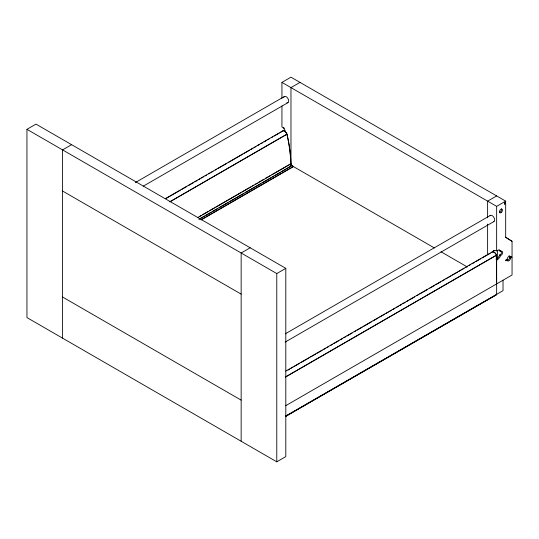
<?xml version="1.0" encoding="UTF-8"?>
<svg xmlns="http://www.w3.org/2000/svg" width="539" height="539" viewBox="0 0 539 539"><rect width="100%" height="100%" fill="white"/><g stroke="black" fill="none" stroke-linecap="round" stroke-linejoin="round"><path stroke-width="0.81" d="M500.926 250.857A2.25 1.3 -60 0 1 501.6 252.764A2.25 1.3 -60 0 1 499.72 254.92L499.646 255.014A5.633 3.254 -60 0 1 496.203 259.306L497.153 259.852A5.633 3.254 -60 0 0 500.596 255.567L500.67 255.473A2.25 1.3 -60 0 0 502.658 252.784A2.25 1.3 -60 0 0 501.081 251.619L499.99 251.167L499.646 250.419A5.633 3.254 -60 0 0 499.02 249.833M491.703 252.447L491.972 252.164A3.874 2.237 60 0 1 496.176 254.59L496.439 260.162M499.99 251.167L500.131 251.066A2.25 1.3 -60 0 1 500.542 250.891M26.95 129.326L35.978 124.111L285.805 268.348L285.805 456.607L276.776 461.822L26.95 317.586L26.95 129.326L276.776 273.563L285.805 268.348M71.599 144.681L62.564 149.889L62.564 338.155M281.944 98.361L281.944 82.393L290.972 77.178L505.676 201.135L505.676 202.233L504.672 202.812L504.672 204.719M300.001 82.393L290.972 87.608L290.972 165.156L434.454 247.994M135.296 182.586L284.417 96.494M143.206 186.211L287.961 102.639M165.628 198.5L282.012 131.307A4.083 2.358 60 0 1 284.518 131.078A4.083 2.358 60 0 1 287.024 134.204A126.53 73.055 60 0 1 290.905 162.387L290.952 163.816A1.422 0.822 60 0 0 291.956 165.554L293.459 166.598L201.081 219.932M165.776 198.642L180.322 190.247M181.778 189.405L186.871 186.467M188.327 185.625L193.42 182.687M194.875 181.845L197.058 180.585M198.514 179.743L199.962 178.908M201.418 178.065L203.601 176.805M205.056 175.97L206.511 175.128M208.694 173.868L210.149 173.026M211.605 172.19L213.06 171.348M215.243 170.088L216.698 169.246M218.147 168.411L226.879 163.371M228.334 162.529L242.88 154.127M244.335 153.292L249.429 150.347M250.884 149.512L253.067 148.252M254.523 147.41L255.978 146.568M257.426 145.732L259.609 144.472M261.065 143.63L262.52 142.788M263.975 141.952L266.158 140.692M267.613 139.85L269.069 139.008M271.252 137.748L272.707 136.913M274.162 136.071L279.249 133.133M280.704 132.291L282.16 131.449M169.778 201.815L286.889 134.198L286.62 133.605A3.874 2.237 60 0 0 282.416 131.172M169.913 201.815L287.024 134.204M199.147 216.651L201.33 215.391M202.785 214.556L207.879 211.611M209.334 210.776L214.428 207.832M215.876 206.996L240.61 192.713M242.065 191.877L250.797 186.838M252.252 185.995L253.707 185.153M255.156 184.318L257.339 183.058M258.794 182.216L263.888 179.278M265.343 178.436L270.437 175.498M271.892 174.656L290.804 163.741L290.811 165.567M197.847 217.574L290.952 163.816M198.851 219.312L291.956 165.554M199.571 219.063L204.665 216.119M206.114 215.283L211.207 212.339M212.662 211.504L217.756 208.559M219.211 207.724L227.936 202.684M229.392 201.842L243.945 193.44M245.393 192.605L260.674 183.786M262.129 182.943L270.854 177.904M272.31 177.068L273.765 176.226M275.22 175.384L280.314 172.446M281.769 171.604L291.754 165.621M201.081 219.757L293.459 166.423M250.184 247.785L241.155 253L241.155 441.259M496.648 195.927L487.62 201.141L487.62 217.817M281.944 82.393L496.648 206.349L505.676 201.135M285.252 333.843L490.382 215.411M285.165 342.083L493.926 221.556M285.71 371.142L491.568 252.292A4.083 2.358 60 0 1 494.074 252.063A4.083 2.358 60 0 1 496.581 255.19L496.648 294.624L285.704 416.411M288.035 370.037L289.483 369.202M290.939 368.359L293.122 367.099M294.577 366.257L299.671 363.32M301.126 362.477L309.123 357.862M310.579 357.02L315.672 354.083M317.127 353.24L322.221 350.303M323.676 349.461L325.859 348.201M327.308 347.359L328.763 346.523M330.218 345.681L332.401 344.421M333.857 343.579L338.95 340.641M340.405 339.799L342.588 338.539M344.044 337.704L345.499 336.862M346.948 336.019L352.041 333.082M354.224 331.822L355.679 330.98M357.135 330.144L362.228 327.2M363.684 326.364L371.681 321.743M373.136 320.9L378.23 317.963M379.685 317.127L384.779 314.183M386.227 313.348L388.41 312.088M389.865 311.246L391.321 310.403M392.776 309.568L394.959 308.308M396.414 307.466L398.597 306.206M400.053 305.364L401.508 304.528M402.963 303.686L405.146 302.426M406.595 301.584L408.05 300.749M409.505 299.906L414.599 296.969M416.782 295.709L418.237 294.867M419.692 294.024L427.69 289.409M429.873 288.149L434.239 285.63M435.694 284.787L440.787 281.85M442.243 281.008L444.419 279.748M445.874 278.906L447.33 278.07M448.785 277.228L450.968 275.968M452.423 275.126L457.517 272.188M458.972 271.346L461.155 270.086M462.61 269.251L464.059 268.409M465.514 267.566L467.697 266.306M469.152 265.471L470.608 264.629M472.063 263.787L474.246 262.527M475.701 261.691L480.795 258.747M482.25 257.911L490.247 253.29M492.801 252.077A5.633 3.254 60 0 1 496.648 250.891L497.153 250.601A5.633 3.254 -60 0 1 500.596 250.965L500.94 251.72M285.481 376.95L496.426 255.156M285.636 376.977L496.581 255.19M506.781 260.398A2.25 1.3 -60 0 0 508.52 259.798A2.25 1.3 -60 0 0 509.496 257.527L510.568 256.914M509.032 255.742A2.25 1.3 -60 0 1 509.496 256.773L510.453 257.319L512.05 256.396L512.05 241.31L505.676 237.268L505.676 204.14L505.407 203.183L504.672 202.812M285.744 405.672L512.05 275.011L512.05 257.15L510.453 258.08A2.25 1.3 -60 0 1 508.856 260.836A2.25 1.3 -60 0 1 507.266 259.919L505.676 260.829L505.676 260.074L507.266 259.158A2.25 1.3 -60 0 1 508.856 256.402A2.25 1.3 -60 0 1 510.453 257.319M285.555 416.148L503.022 290.656L503.022 280.226M285.555 416.324L496.648 294.624M504.538 202.758L505.488 203.311M504.605 202.9L505.555 203.446M504.659 203.055L505.609 203.601M504.699 203.223L505.649 203.769M512.05 241.31L505.434 237.16M511.1 256.604L512.05 257.15M509.496 257.527L510.453 258.08M499.673 254.927L500.623 255.473M506.316 259.367L507.266 259.919M441.003 251.78L467.225 266.92M62.564 191.022L241.155 294.126M62.564 297.023L241.155 400.133M496.123 259.043L497.153 259.798L496.648 260.088L496.648 283.905M497.598 250.487L497.598 258.949M496.648 206.349L496.648 250.891M487.62 224.083L487.62 254.509M281.944 105.92L281.944 126.928A5.633 3.254 60 0 1 285.785 132.56M276.776 273.563L276.776 461.822M489.985 215.782A3.544 2.048 60 0 1 493.926 217.46A3.544 2.048 60 0 1 493.407 221.718M501.317 208.802A2.129 1.226 -60 0 1 501.081 211.039A2.129 1.226 -60 0 1 499.262 212.366M506.525 260.162A2.25 1.3 -60 0 1 506.37 259.811M493.306 251.787A5.633 3.254 60 0 1 494.337 250.325M283.763 97.418A3.544 2.048 60 0 1 287.961 98.543A3.544 2.048 60 0 1 286.836 102.74M286.889 134.198A126.241 72.886 60 0 1 290.636 159.847M283.474 127.393A5.633 3.254 60 0 1 284.43 128.403M497.153 250.601L496.769 250.44L497.153 250.662M501.358 212.427A2.129 1.226 -60 0 0 502.031 209.132A2.129 1.226 -60 0 0 499.512 211.362A2.129 1.226 -60 0 0 501.358 212.427"/></g></svg>
